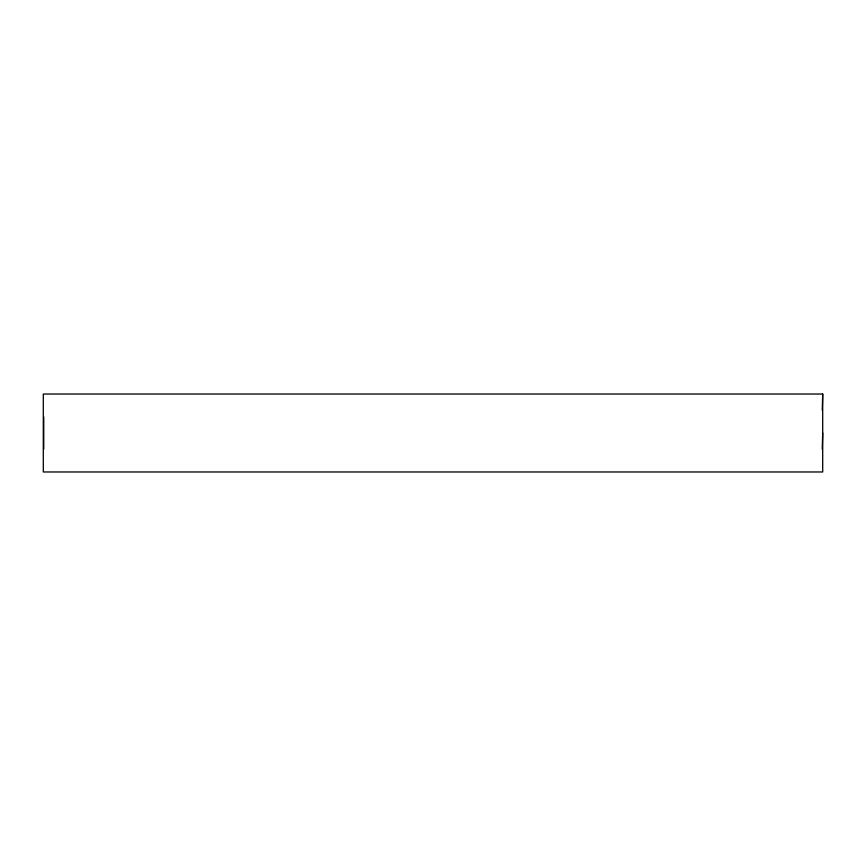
<?xml version="1.0" encoding="UTF-8"?>
<svg xmlns="http://www.w3.org/2000/svg" width="866" height="866" viewBox="0 0 866 866"><rect width="100%" height="100%" fill="white"/><g stroke="black" fill="none" stroke-linecap="round" stroke-linejoin="round"><path stroke-width="1.3" d="M43.744 416.871L43.744 449.129M822.256 410.159L822.7 394.03L43.3 394.03L43.3 471.97L822.7 471.97L822.7 394.03M822.256 449.129L822.7 433"/></g></svg>
